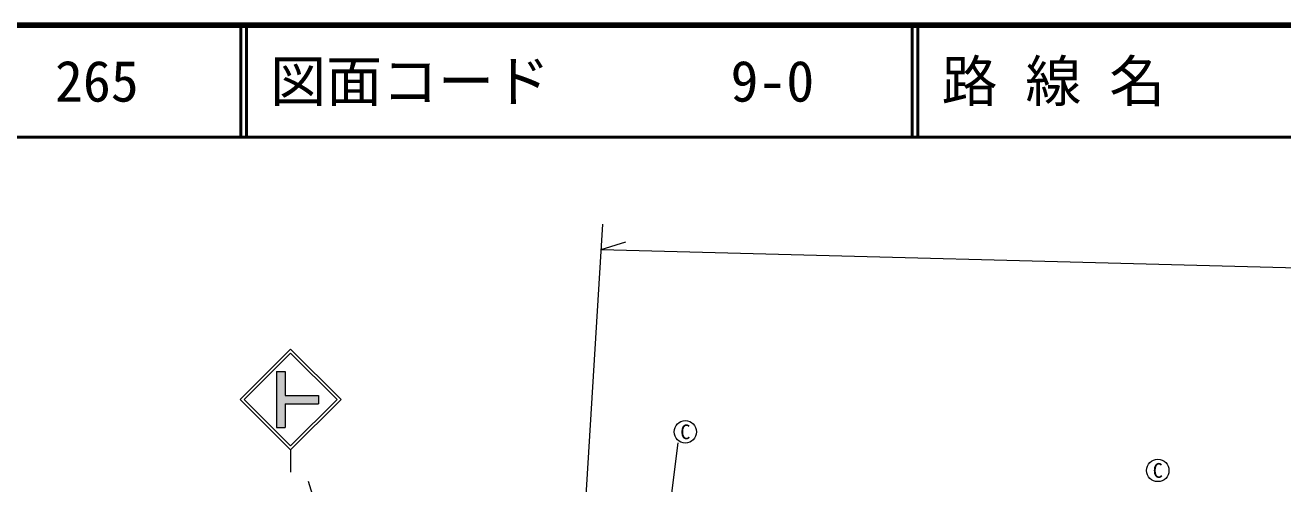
# Model space of a CAD drawing. Units: millimetres, scale not verified. Extents: x 40000 to 680000, y 20000 to 380000.
# Drawn here: x 98474 to 210886, y 339019 to 380000 of the extents above; entities that cross this region are included whole.
import ezdxf
from ezdxf.enums import TextEntityAlignment as Align

# ---------------------------------------------------------------- set-up
doc = ezdxf.new("R2010")
doc.units = ezdxf.units.MM
doc.header["$LTSCALE"] = 1000
for name, color, linetype, lineweight in [('M-STR-HTXT', 7, 'Continuous', 13), ('M-STR-STRC', 7, 'Continuous', 13), ('M-TTL', 2, 'Continuous', 140), ('M-TTL-LINE', 7, 'Continuous', 50), ('M-TTL-TXT', 7, 'Continuous', 13)]:
    doc.layers.add(name, color=color, linetype=linetype, lineweight=lineweight)
doc.styles.add('ＭＳ ゴシック', font='')
doc.styles.get('ＭＳ ゴシック').set_extended_font_data('MS Gothic')

msp = doc.modelspace()

# ---------------------------------------------------------------- hatches: boundary and pattern name
at = {"layer": 'M-STR-STRC'}
msp.add_hatch(color=256, dxfattribs=at).paths.add_polyline_path([(120954, 349051), (121704, 349051), (121704, 346926), (124704, 346926), (124704, 346176), (121704, 346176), (121704, 344051), (120954, 344051)])

# ---------------------------------------------------------------- linework, layer by layer
at = {"layer": 'M-STR-HTXT'}
for p, q in [((146611, 305872), (150110, 362206)), ((149970, 359946), (152168, 360633)), ((149970, 359946), (317525, 355541)), ((151304, 298367), (156839, 342668))]:
    msp.add_line(p, q, dxfattribs=at)
for centre in [(157480, 343665), (199709, 340216)]:
    msp.add_circle(centre, 1000, dxfattribs=at)
at = {"layer": 'M-STR-STRC'}
for p, q in [((117705, 346552), (122205, 351052)), ((126705, 346552), (122205, 351052)), ((118058, 346552), (122205, 350698)), ((126352, 346552), (122205, 350698)), ((120954, 349051), (121704, 349051)), ((120954, 349051), (120954, 344051)), ((121704, 349051), (121704, 346926)), ((117705, 346552), (122205, 342051)), ((118058, 346552), (122205, 342405)), ((121704, 346926), (124704, 346926)), ((122205, 342052), (126705, 346552)), ((122205, 342405), (126352, 346552)), ((124704, 346926), (124704, 346176)), ((121704, 346176), (124704, 346176)), ((121704, 346176), (121704, 344051)), ((120954, 344051), (121704, 344051)), ((122205, 342051), (122205, 340051)), ((136736, 296963), (123811, 339228))]:
    msp.add_line(p, q, dxfattribs=at)
at = {"layer": 'M-TTL'}
msp.add_line((680000, 380000), (40000, 380000), dxfattribs=at)
at = {"layer": 'M-TTL-LINE'}
for p, q in [((117750, 380000), (117750, 370000)), ((118250, 380000), (118250, 370000)), ((177750, 380000), (177750, 370000)), ((178250, 380000), (178250, 370000)), ((40000, 370000), (680000, 370000))]:
    msp.add_line(p, q, dxfattribs=at)

# ---------------------------------------------------------------- texts
at = {"layer": 'M-STR-HTXT', "style": 'ＭＳ ゴシック'}
for p in [(157480, 343665), (199709, 340216)]:
    msp.add_text('C', height=1320, dxfattribs=at).set_placement(p, align=Align.MIDDLE_CENTER)
at = {"layer": 'M-TTL-TXT', "style": 'ＭＳ ゴシック'}
for s, p in [('265', (101142, 375000)), ('図面コード', (120380, 375000)), ('9-0', (161521, 375000)), ('路 線 名', (180380, 375000))]:
    msp.add_text(s, height=3666, dxfattribs=at).set_placement(p, align=Align.MIDDLE_LEFT)

doc.saveas('drawing.dxf')
